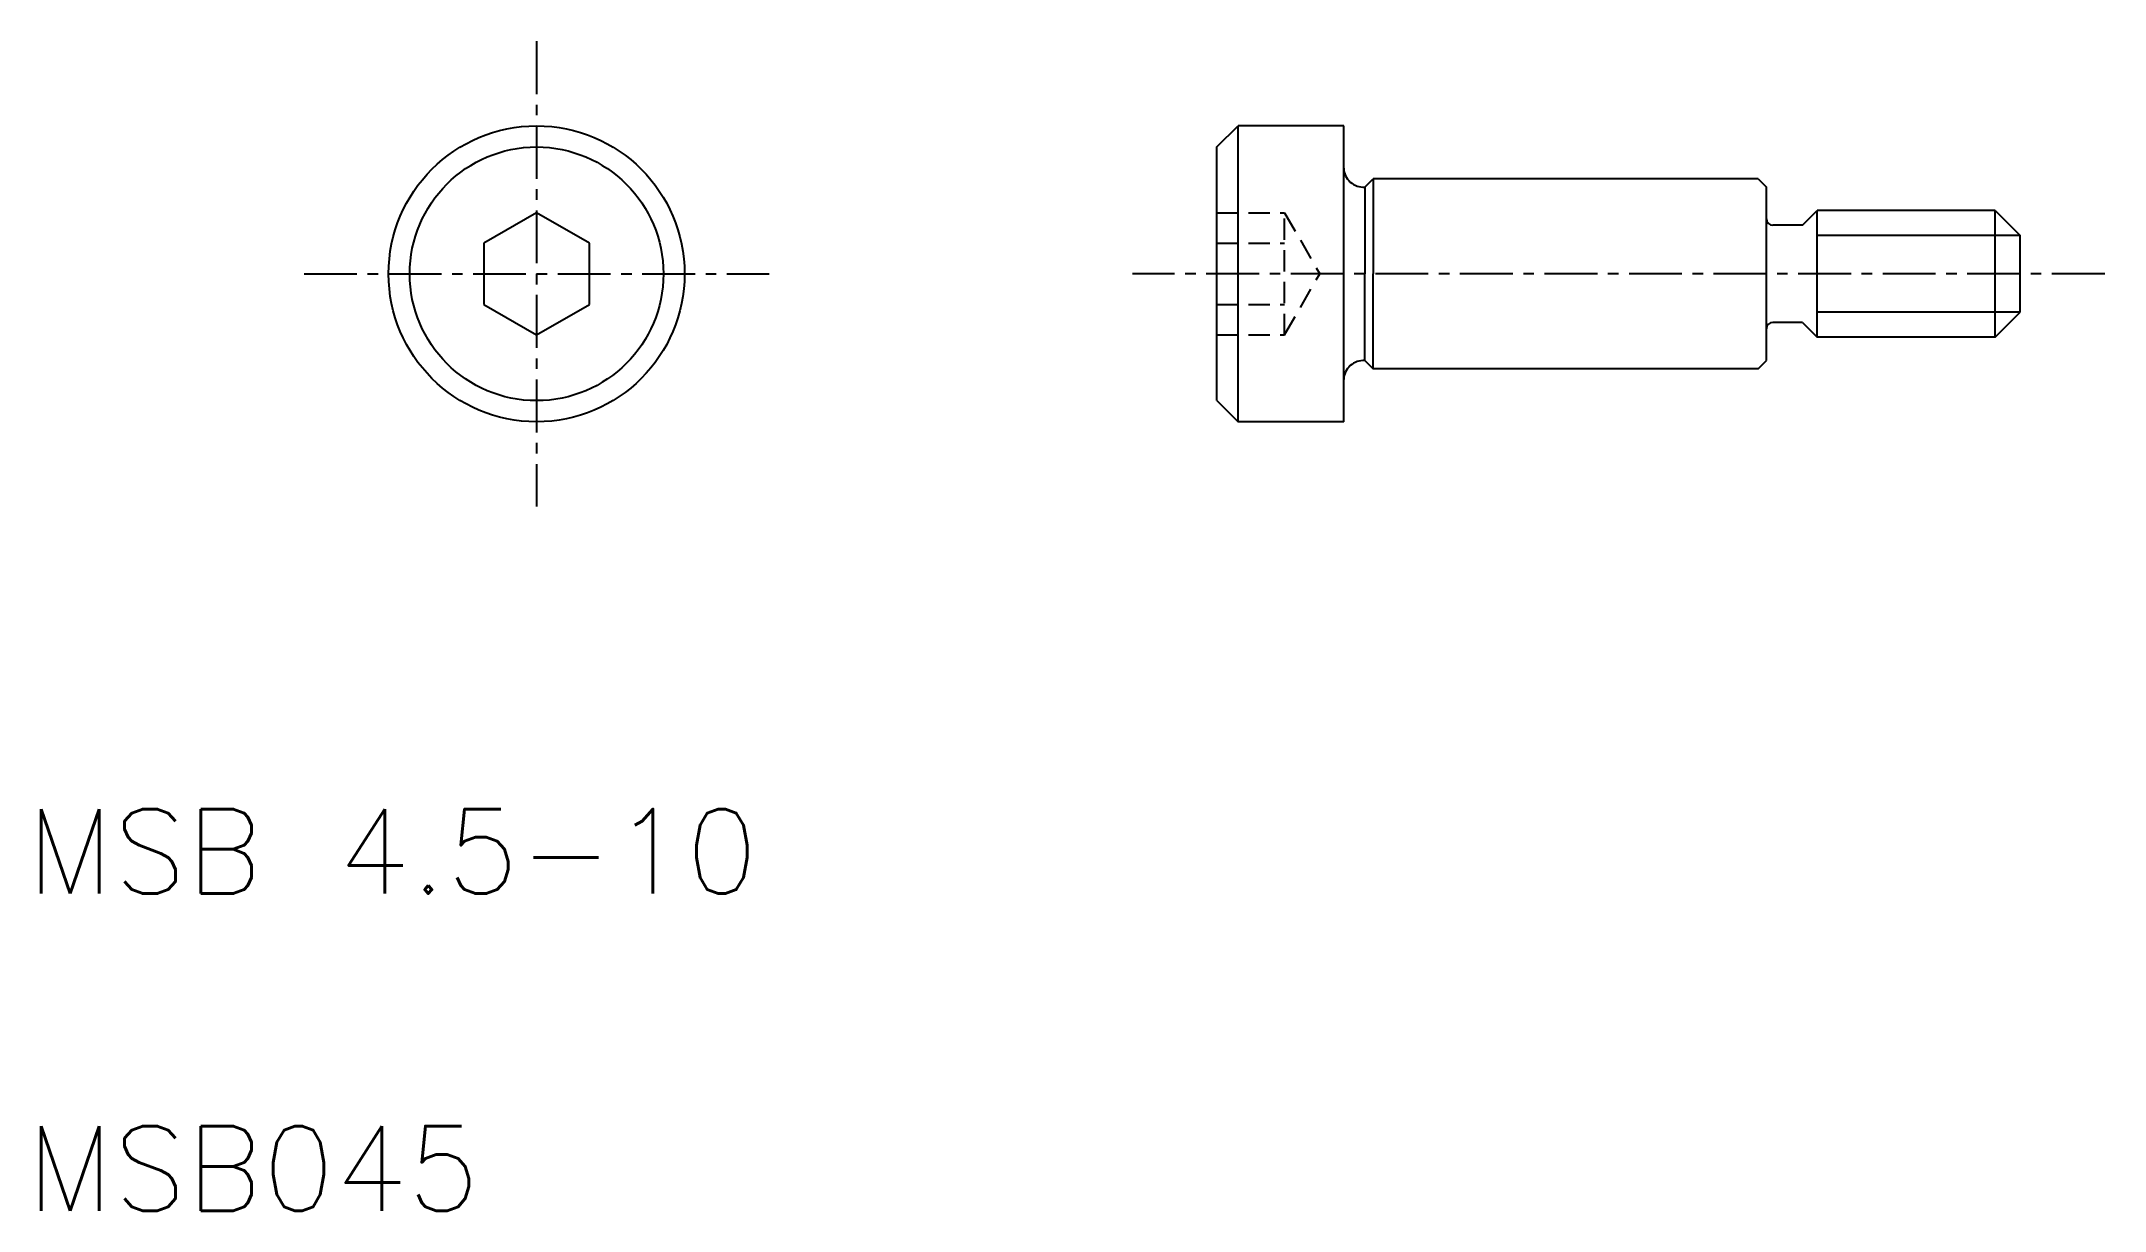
# Model space of a CAD drawing. Extents: x 5.3 to 54.2, y 5 to 32.7.
import ezdxf

# ---------------------------------------------------------------- set-up
doc = ezdxf.new("R2010")
doc.units = 0
doc.linetypes.add('CENTER', pattern=[2, 1.25, -0.25, 0.25, -0.25])
doc.linetypes.add('DASHED', pattern=[0.75, 0.5, -0.25])
doc.layers.get('0').update_dxf_attribs({"linetype": 'CONTINUOUS'})
doc.layers.add('CENTER', color=1, linetype='CENTER')
doc.styles.get("Standard").update_dxf_attribs({"font": 'txt.shx', "bigfont": '@extfont2.shx'})

msp = doc.modelspace()

# ---------------------------------------------------------------- linework, layer by layer
at = {"color": 7, "linetype": 'CONTINUOUS'}
for p, q in [((33.15, 30.159), (33.65, 30.659)), ((33.65, 23.659), (33.65, 30.659)), ((36.15, 30.659), (33.65, 30.659)), ((36.15, 23.659), (36.15, 30.659)), ((33.15, 24.159), (33.15, 30.159)), ((36.65, 29.209), (36.85, 29.409)), ((36.85, 29.409), (36.85, 27.159)), ((45.95, 29.409), (36.85, 29.409)), ((45.95, 29.409), (46.15, 29.209)), ((36.65, 29.209), (36.65, 27.159)), ((46.15, 25.109), (46.15, 29.209)), ((17.058, 28.602), (15.808, 27.881)), ((18.308, 27.881), (17.058, 28.602)), ((47, 28.309), (46.3, 28.309)), ((47, 28.309), (47.35, 28.659)), ((47.35, 25.659), (47.35, 28.659)), ((51.56, 28.659), (47.35, 28.659)), ((51.56, 28.659), (52.15, 28.069)), ((51.56, 25.659), (51.56, 28.659)), ((15.808, 27.881), (15.808, 26.437)), ((18.308, 26.437), (18.308, 27.881)), ((52.15, 26.249), (52.15, 28.069)), ((36.65, 25.109), (36.65, 27.159)), ((36.85, 24.909), (36.85, 27.159)), ((15.808, 26.437), (17.058, 25.716)), ((17.058, 25.716), (18.308, 26.437)), ((47, 26.009), (46.3, 26.009)), ((47, 26.009), (47.35, 25.659)), ((51.56, 25.659), (52.15, 26.249)), ((51.56, 25.659), (47.35, 25.659)), ((36.65, 25.109), (36.85, 24.909)), ((45.95, 24.909), (36.85, 24.909)), ((45.95, 24.909), (46.15, 25.109)), ((33.15, 24.159), (33.65, 23.659)), ((36.15, 23.659), (33.65, 23.659))]:
    msp.add_line(p, q, dxfattribs=at)
at = {"color": 3, "linetype": 'DASHED'}
for p, q in [((33.15, 28.602), (34.75, 28.602)), ((34.75, 25.716), (34.75, 28.602)), ((34.75, 28.602), (35.584, 27.159)), ((33.15, 27.881), (34.75, 27.881)), ((33.15, 27.159), (33.15, 27.159)), ((34.75, 25.716), (35.584, 27.159)), ((33.15, 26.437), (34.75, 26.437)), ((33.15, 25.716), (34.75, 25.716)), ((33.15, 25.659), (33.15, 25.659))]:
    msp.add_line(p, q, dxfattribs=at)
at = {"color": 3, "linetype": 'CONTINUOUS'}
for p, q in [((52.15, 28.069), (47.35, 28.069)), ((52.15, 26.249), (47.35, 26.249))]:
    msp.add_line(p, q, dxfattribs=at)
at = {"color": 7, "linetype": 'CONTINUOUS'}
for radius in [3.5, 3]:
    msp.add_circle((17.058, 27.159), radius, dxfattribs=at)
for centre, radius, start, end in [((36.622, 29.68), 0.472, 182.6052, 273.4206), ((46.3, 28.459), 0.15, 180, 270), ((46.3, 25.859), 0.15, 90, 180), ((36.622, 24.637), 0.472, 86.5794, 177.3948)]:
    msp.add_arc(centre, radius, start, end, dxfattribs=at)
at = {"layer": 'CENTER', "color": 1, "linetype": 'CENTER'}
for p, q in [((17.058, 32.659), (17.058, 21.659)), ((11.558, 27.159), (22.558, 27.159)), ((54.15, 27.159), (31.15, 27.159))]:
    msp.add_line(p, q, dxfattribs=at)

# ---------------------------------------------------------------- texts
at = {"color": 7, "linetype": 'CONTINUOUS'}
for s, p in [('MSB 4.5-10', (5, 12.5)), ('MSB045', (5, 5))]:
    msp.add_text(s, height=2, dxfattribs=at).set_placement(p)

doc.saveas('drawing.dxf')
